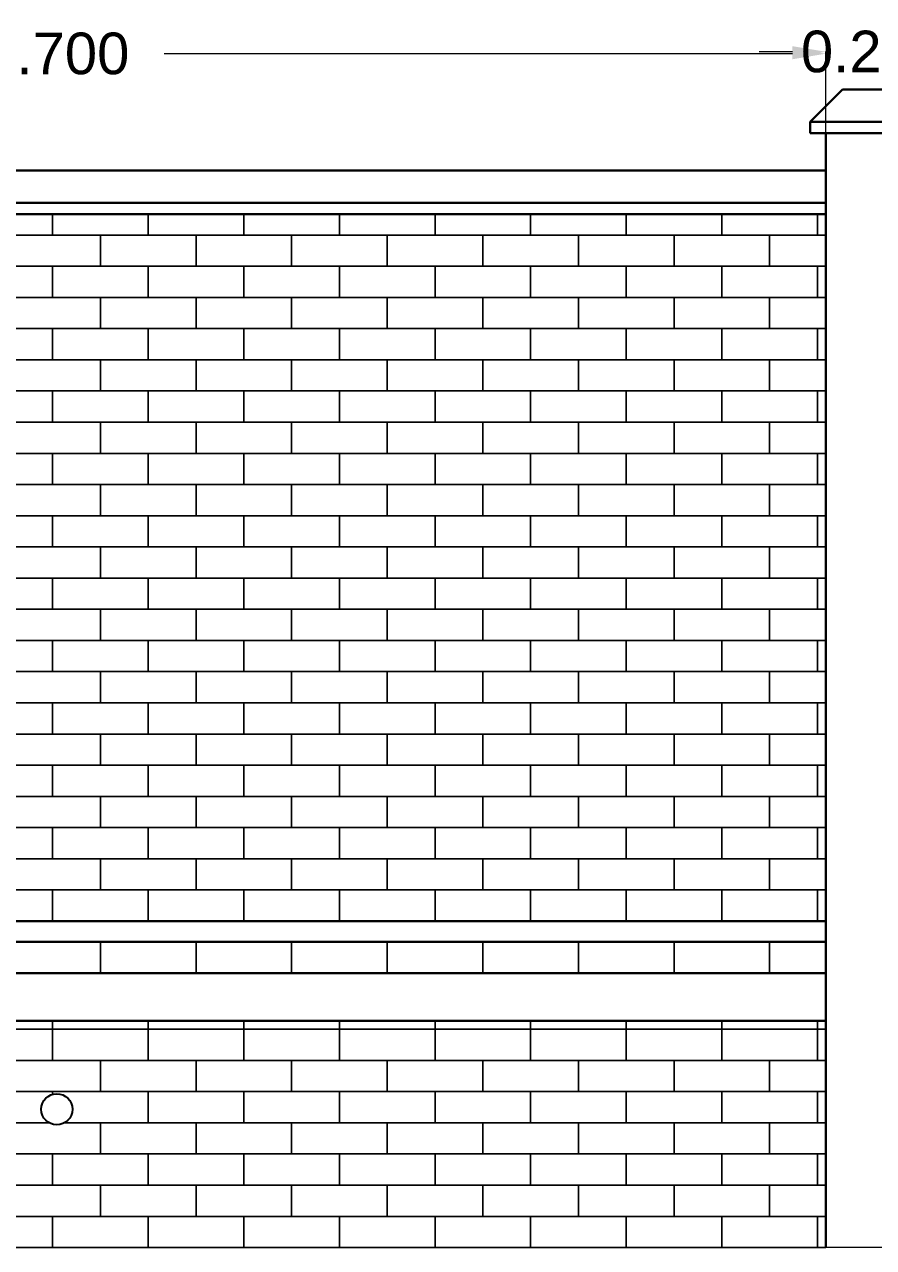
# Model space of a CAD drawing. Header units: millimetres. Extents: x 3614 to 12428, y -844 to 6844.
# Drawn here: x 5698.721 to 5700.764, y -789.498 to -786.556 of the extents above; entities that cross this region are included whole.
import ezdxf

# ---------------------------------------------------------------- set-up
doc = ezdxf.new("R2010")
doc.units = ezdxf.units.MM
doc.header["$LTSCALE"] = 40
doc.header["$MEASUREMENT"] = 0
doc.header["$PDMODE"] = 32
doc.header["$PDSIZE"] = 0.02
doc.layers.get('Defpoints').update_dxf_attribs({"linetype": 'CONTINUOUS', "lineweight": 20})
for name, color, linetype, lineweight in [('brick Hatch', 30, 'CONTINUOUS', 13), ('Dim', 220, 'CONTINUOUS', 15), ('Wall', 7, 'CONTINUOUS', 30), ('Window-Wall', 7, 'CONTINUOUS', 18)]:
    doc.layers.add(name, color=color, linetype=linetype, lineweight=lineweight)
doc.layers.add('Iel-refe', color=50, linetype='CONTINUOUS')
doc.styles.add('DIM', font='arial.ttf')
doc.styles.add('Tabrej', font='GOTHIC.TTF')
doc.dimstyles.new('Tabrej', dxfattribs={"dimtxt": 0.5, "dimasz": 0.45, "dimexe": 0.18, "dimexo": 0.0625, "dimgap": 0.09, "dimtad": 0, "dimdec": 3, "dimzin": 0, "dimdsep": 46, "dimtxsty": 'Tabrej', "dimcen": 0, "dimclrd": 256, "dimclre": 256, "dimclrt": 7, "dimaunit": 1, "dimadec": 3, "dimazin": 0, "dimtfac": 1, "dimtdec": 3, "dimtofl": 0, "dimtmove": 0, "dimatfit": 3, "dimfxl": 0, "dimtolj": 1, "dimtzin": 0, "dimlwd": -1, "dimlwe": -1, "dimarcsym": 0})

# ---------------------------------------------------------------- blocks, each defined once
blk = doc.blocks.new('*D384')
at = {"layer": 'Defpoints', "color": 0, "ltscale": 0.05, "transparency": 16777216}
for p in [(5700.649, -786.6264), (5696.949, -786.9076), (5700.649, -786.9076)]:
    blk.add_point(p, dxfattribs=at)
at = {"layer": 'Dim', "ltscale": 0.05, "transparency": 16777216}
for p, q in [((5696.949, -786.9066), (5696.949, -786.6254)), ((5697.029, -786.6264), (5698.5405, -786.6264)), ((5700.569, -786.6264), (5699.0575, -786.6264)), ((5700.649, -786.9066), (5700.649, -786.6254))]:
    blk.add_line(p, q, dxfattribs=at)
for points in [[(5697.029, -786.613), (5697.029, -786.6397), (5696.949, -786.6264)], [(5700.569, -786.613), (5700.569, -786.6397), (5700.649, -786.6264)]]:
    blk.add_solid(points, dxfattribs=at)
at = {"layer": 'Dim', "color": 7, "ltscale": 0.05, "transparency": 16777216, "insert": (5698.799, -786.6264), "char_height": 0.1, "attachment_point": 5, "style": 'DIM'}
blk.add_mtext('\\A1;3.700', dxfattribs=at)
blk = doc.blocks.new('*D385')
at = {"layer": 'Defpoints', "color": 0, "ltscale": 0.05, "transparency": 16777216}
for p in [(5700.879, -786.6217), (5700.649, -786.9076), (5700.879, -786.9076)]:
    blk.add_point(p, dxfattribs=at)
at = {"layer": 'Dim', "ltscale": 0.05, "transparency": 16777216}
for p, q in [((5700.569, -786.6217), (5700.489, -786.6217)), ((5700.649, -786.9066), (5700.649, -786.6207)), ((5700.879, -786.9066), (5700.879, -786.6207)), ((5700.959, -786.6217), (5701.039, -786.6217))]:
    blk.add_line(p, q, dxfattribs=at)
for points in [[(5700.569, -786.6084), (5700.569, -786.635), (5700.649, -786.6217)], [(5700.959, -786.6084), (5700.959, -786.635), (5700.879, -786.6217)]]:
    blk.add_solid(points, dxfattribs=at)
at = {"layer": 'Dim', "color": 7, "ltscale": 0.05, "transparency": 16777216, "insert": (5700.764, -786.6217), "char_height": 0.1, "attachment_point": 5, "style": 'DIM'}
blk.add_mtext('\\A1;0.230', dxfattribs=at)

msp = doc.modelspace()

# ---------------------------------------------------------------- linework, layer by layer
at = {"layer": 'brick Hatch'}
for points in [[(5698.559, -787.0126), (5698.559, -787.0626), (5698.789, -787.0626), (5698.789, -787.0126)], [(5698.789, -787.0126), (5698.789, -787.0626), (5699.019, -787.0626), (5699.019, -787.0126)], [(5699.019, -787.0126), (5699.019, -787.0626), (5699.249, -787.0626), (5699.249, -787.0126)], [(5699.249, -787.0126), (5699.249, -787.0626), (5699.479, -787.0626), (5699.479, -787.0126)], [(5699.479, -787.0126), (5699.479, -787.0626), (5699.709, -787.0626), (5699.709, -787.0126)], [(5699.709, -787.0126), (5699.709, -787.0626), (5699.939, -787.0626), (5699.939, -787.0126)], [(5699.939, -787.0126), (5699.939, -787.0626), (5700.169, -787.0626), (5700.169, -787.0126)], [(5700.169, -787.0126), (5700.169, -787.0626), (5700.399, -787.0626), (5700.399, -787.0126)], [(5700.399, -787.0126), (5700.399, -787.0626), (5700.629, -787.0626), (5700.629, -787.0126)], [(5700.629, -787.0126), (5700.629, -787.0626), (5700.649, -787.0626)], [(5700.649, -787.0626), (5700.514, -787.0626), (5700.514, -787.1376), (5700.649, -787.1376)], [(5700.649, -787.1376), (5700.629, -787.1376), (5700.629, -787.2126), (5700.649, -787.2126)], [(5700.649, -787.2126), (5700.514, -787.2126), (5700.514, -787.2876), (5700.649, -787.2876)], [(5700.649, -787.2876), (5700.629, -787.2876), (5700.629, -787.3626), (5700.649, -787.3626)], [(5700.649, -787.3626), (5700.514, -787.3626), (5700.514, -787.4376), (5700.649, -787.4376)], [(5700.649, -787.4376), (5700.629, -787.4376), (5700.629, -787.5126), (5700.649, -787.5126)], [(5700.649, -787.5126), (5700.514, -787.5126), (5700.514, -787.5876), (5700.649, -787.5876)], [(5700.649, -787.5876), (5700.629, -787.5876), (5700.629, -787.6626), (5700.649, -787.6626)], [(5700.649, -787.6626), (5700.514, -787.6626), (5700.514, -787.7376), (5700.649, -787.7376)], [(5700.649, -787.7376), (5700.629, -787.7376), (5700.629, -787.8126), (5700.649, -787.8126)], [(5700.649, -787.8126), (5700.514, -787.8126), (5700.514, -787.8876), (5700.649, -787.8876)], [(5700.649, -787.8876), (5700.629, -787.8876), (5700.629, -787.9626), (5700.649, -787.9626)], [(5700.649, -787.9626), (5700.514, -787.9626), (5700.514, -788.0376), (5700.649, -788.0376)], [(5700.649, -788.0376), (5700.629, -788.0376), (5700.629, -788.1126), (5700.649, -788.1126)], [(5700.649, -788.1126), (5700.514, -788.1126), (5700.514, -788.1876), (5700.649, -788.1876)], [(5700.649, -788.1876), (5700.629, -788.1876), (5700.629, -788.2626), (5700.649, -788.2626)], [(5700.649, -788.2626), (5700.514, -788.2626), (5700.514, -788.3376), (5700.649, -788.3376)], [(5700.649, -788.3376), (5700.629, -788.3376), (5700.629, -788.4126), (5700.649, -788.4126)], [(5700.649, -788.4126), (5700.514, -788.4126), (5700.514, -788.4876), (5700.649, -788.4876)], [(5700.649, -788.4876), (5700.629, -788.4876), (5700.629, -788.5626), (5700.649, -788.5626)], [(5700.649, -788.5626), (5700.514, -788.5626), (5700.514, -788.6376), (5700.649, -788.6376)], [(5700.649, -788.6376), (5700.629, -788.6376), (5700.629, -788.7126), (5700.649, -788.7126)], [(5700.649, -788.7626), (5700.514, -788.7626), (5700.514, -788.8376), (5700.649, -788.8376)], [(5698.559, -788.9526), (5698.559, -788.9726), (5698.789, -788.9726), (5698.789, -788.9526)], [(5698.559, -788.9526), (5698.559, -788.9726), (5698.789, -788.9726), (5698.789, -788.9526)], [(5698.789, -788.9526), (5698.789, -788.9726), (5699.019, -788.9726), (5699.019, -788.9526)], [(5698.789, -788.9526), (5698.789, -788.9726), (5699.019, -788.9726), (5699.019, -788.9526)], [(5699.019, -788.9526), (5699.019, -788.9726), (5699.249, -788.9726), (5699.249, -788.9526)], [(5699.019, -788.9526), (5699.019, -788.9726), (5699.249, -788.9726), (5699.249, -788.9526)], [(5699.249, -788.9526), (5699.249, -788.9726), (5699.479, -788.9726), (5699.479, -788.9526)], [(5699.249, -788.9526), (5699.249, -788.9726), (5699.479, -788.9726), (5699.479, -788.9526)], [(5699.479, -788.9526), (5699.479, -788.9726), (5699.709, -788.9726), (5699.709, -788.9526)], [(5699.479, -788.9526), (5699.479, -788.9726), (5699.709, -788.9726), (5699.709, -788.9526)], [(5699.709, -788.9526), (5699.709, -788.9726), (5699.939, -788.9726), (5699.939, -788.9526)], [(5699.709, -788.9526), (5699.709, -788.9726), (5699.939, -788.9726), (5699.939, -788.9526)], [(5699.939, -788.9526), (5699.939, -788.9726), (5700.169, -788.9726), (5700.169, -788.9526)], [(5699.939, -788.9526), (5699.939, -788.9726), (5700.169, -788.9726), (5700.169, -788.9526)], [(5700.169, -788.9526), (5700.169, -788.9726), (5700.399, -788.9726), (5700.399, -788.9526)], [(5700.169, -788.9526), (5700.169, -788.9726), (5700.399, -788.9726), (5700.399, -788.9526)], [(5700.399, -788.9526), (5700.399, -788.9726), (5700.629, -788.9726), (5700.629, -788.9526)], [(5700.399, -788.9526), (5700.399, -788.9726), (5700.629, -788.9726), (5700.629, -788.9526)], [(5700.629, -788.9526), (5700.629, -788.9726), (5700.649, -788.9726)], [(5700.629, -788.9526), (5700.629, -788.9726), (5700.649, -788.9726)], [(5700.649, -788.9726), (5700.629, -788.9726), (5700.629, -789.0476), (5700.649, -789.0476)], [(5700.649, -789.0476), (5700.514, -789.0476), (5700.514, -789.1226), (5700.649, -789.1226)], [(5698.789, -789.129), (5698.789, -789.1226), (5698.559, -789.1226), (5698.559, -789.1976), (5698.7803, -789.1976)], [(5698.8177, -789.1976), (5699.019, -789.1976), (5699.019, -789.1226), (5698.789, -789.1226), (5698.789, -789.129)], [(5700.649, -789.1226), (5700.629, -789.1226), (5700.629, -789.1976), (5700.649, -789.1976)], [(5698.7803, -789.1976), (5698.674, -789.1976), (5698.674, -789.2726), (5698.904, -789.2726), (5698.904, -789.1976), (5698.8177, -789.1976)], [(5700.649, -789.1976), (5700.514, -789.1976), (5700.514, -789.2726), (5700.649, -789.2726)], [(5700.649, -789.2726), (5700.629, -789.2726), (5700.629, -789.3476), (5700.649, -789.3476)], [(5700.649, -789.3476), (5700.514, -789.3476), (5700.514, -789.4226), (5700.649, -789.4226)], [(5700.649, -789.4226), (5700.629, -789.4226), (5700.629, -789.4976), (5700.649, -789.4976)]]:
    msp.add_lwpolyline(points, dxfattribs=at)
for points in [[(5698.904, -787.0626), (5698.674, -787.0626), (5698.674, -787.1376), (5698.904, -787.1376)], [(5699.134, -787.0626), (5698.904, -787.0626), (5698.904, -787.1376), (5699.134, -787.1376)], [(5699.364, -787.0626), (5699.134, -787.0626), (5699.134, -787.1376), (5699.364, -787.1376)], [(5699.594, -787.0626), (5699.364, -787.0626), (5699.364, -787.1376), (5699.594, -787.1376)], [(5699.824, -787.0626), (5699.594, -787.0626), (5699.594, -787.1376), (5699.824, -787.1376)], [(5700.054, -787.0626), (5699.824, -787.0626), (5699.824, -787.1376), (5700.054, -787.1376)], [(5700.284, -787.0626), (5700.054, -787.0626), (5700.054, -787.1376), (5700.284, -787.1376)], [(5700.514, -787.0626), (5700.284, -787.0626), (5700.284, -787.1376), (5700.514, -787.1376)], [(5698.789, -787.1376), (5698.559, -787.1376), (5698.559, -787.2126), (5698.789, -787.2126)], [(5699.019, -787.1376), (5698.789, -787.1376), (5698.789, -787.2126), (5699.019, -787.2126)], [(5699.249, -787.1376), (5699.019, -787.1376), (5699.019, -787.2126), (5699.249, -787.2126)], [(5699.479, -787.1376), (5699.249, -787.1376), (5699.249, -787.2126), (5699.479, -787.2126)], [(5699.709, -787.1376), (5699.479, -787.1376), (5699.479, -787.2126), (5699.709, -787.2126)], [(5699.939, -787.1376), (5699.709, -787.1376), (5699.709, -787.2126), (5699.939, -787.2126)], [(5700.169, -787.1376), (5699.939, -787.1376), (5699.939, -787.2126), (5700.169, -787.2126)], [(5700.399, -787.1376), (5700.169, -787.1376), (5700.169, -787.2126), (5700.399, -787.2126)], [(5700.629, -787.1376), (5700.399, -787.1376), (5700.399, -787.2126), (5700.629, -787.2126)], [(5698.904, -787.2126), (5698.674, -787.2126), (5698.674, -787.2876), (5698.904, -787.2876)], [(5699.134, -787.2126), (5698.904, -787.2126), (5698.904, -787.2876), (5699.134, -787.2876)], [(5699.364, -787.2126), (5699.134, -787.2126), (5699.134, -787.2876), (5699.364, -787.2876)], [(5699.594, -787.2126), (5699.364, -787.2126), (5699.364, -787.2876), (5699.594, -787.2876)], [(5699.824, -787.2126), (5699.594, -787.2126), (5699.594, -787.2876), (5699.824, -787.2876)], [(5700.054, -787.2126), (5699.824, -787.2126), (5699.824, -787.2876), (5700.054, -787.2876)], [(5700.284, -787.2126), (5700.054, -787.2126), (5700.054, -787.2876), (5700.284, -787.2876)], [(5700.514, -787.2126), (5700.284, -787.2126), (5700.284, -787.2876), (5700.514, -787.2876)], [(5698.789, -787.2876), (5698.559, -787.2876), (5698.559, -787.3626), (5698.789, -787.3626)], [(5699.019, -787.2876), (5698.789, -787.2876), (5698.789, -787.3626), (5699.019, -787.3626)], [(5699.249, -787.2876), (5699.019, -787.2876), (5699.019, -787.3626), (5699.249, -787.3626)], [(5699.479, -787.2876), (5699.249, -787.2876), (5699.249, -787.3626), (5699.479, -787.3626)], [(5699.709, -787.2876), (5699.479, -787.2876), (5699.479, -787.3626), (5699.709, -787.3626)], [(5699.939, -787.2876), (5699.709, -787.2876), (5699.709, -787.3626), (5699.939, -787.3626)], [(5700.169, -787.2876), (5699.939, -787.2876), (5699.939, -787.3626), (5700.169, -787.3626)], [(5700.399, -787.2876), (5700.169, -787.2876), (5700.169, -787.3626), (5700.399, -787.3626)], [(5700.629, -787.2876), (5700.399, -787.2876), (5700.399, -787.3626), (5700.629, -787.3626)], [(5698.904, -787.3626), (5698.674, -787.3626), (5698.674, -787.4376), (5698.904, -787.4376)], [(5699.134, -787.3626), (5698.904, -787.3626), (5698.904, -787.4376), (5699.134, -787.4376)], [(5699.364, -787.3626), (5699.134, -787.3626), (5699.134, -787.4376), (5699.364, -787.4376)], [(5699.594, -787.3626), (5699.364, -787.3626), (5699.364, -787.4376), (5699.594, -787.4376)], [(5699.824, -787.3626), (5699.594, -787.3626), (5699.594, -787.4376), (5699.824, -787.4376)], [(5700.054, -787.3626), (5699.824, -787.3626), (5699.824, -787.4376), (5700.054, -787.4376)], [(5700.284, -787.3626), (5700.054, -787.3626), (5700.054, -787.4376), (5700.284, -787.4376)], [(5700.514, -787.3626), (5700.284, -787.3626), (5700.284, -787.4376), (5700.514, -787.4376)], [(5698.789, -787.4376), (5698.559, -787.4376), (5698.559, -787.5126), (5698.789, -787.5126)], [(5699.019, -787.4376), (5698.789, -787.4376), (5698.789, -787.5126), (5699.019, -787.5126)], [(5699.249, -787.4376), (5699.019, -787.4376), (5699.019, -787.5126), (5699.249, -787.5126)], [(5699.479, -787.4376), (5699.249, -787.4376), (5699.249, -787.5126), (5699.479, -787.5126)], [(5699.709, -787.4376), (5699.479, -787.4376), (5699.479, -787.5126), (5699.709, -787.5126)], [(5699.939, -787.4376), (5699.709, -787.4376), (5699.709, -787.5126), (5699.939, -787.5126)], [(5700.169, -787.4376), (5699.939, -787.4376), (5699.939, -787.5126), (5700.169, -787.5126)], [(5700.399, -787.4376), (5700.169, -787.4376), (5700.169, -787.5126), (5700.399, -787.5126)], [(5700.629, -787.4376), (5700.399, -787.4376), (5700.399, -787.5126), (5700.629, -787.5126)], [(5698.904, -787.5126), (5698.674, -787.5126), (5698.674, -787.5876), (5698.904, -787.5876)], [(5699.134, -787.5126), (5698.904, -787.5126), (5698.904, -787.5876), (5699.134, -787.5876)], [(5699.364, -787.5126), (5699.134, -787.5126), (5699.134, -787.5876), (5699.364, -787.5876)], [(5699.594, -787.5126), (5699.364, -787.5126), (5699.364, -787.5876), (5699.594, -787.5876)], [(5699.824, -787.5126), (5699.594, -787.5126), (5699.594, -787.5876), (5699.824, -787.5876)], [(5700.054, -787.5126), (5699.824, -787.5126), (5699.824, -787.5876), (5700.054, -787.5876)], [(5700.284, -787.5126), (5700.054, -787.5126), (5700.054, -787.5876), (5700.284, -787.5876)], [(5700.514, -787.5126), (5700.284, -787.5126), (5700.284, -787.5876), (5700.514, -787.5876)], [(5698.789, -787.5876), (5698.559, -787.5876), (5698.559, -787.6626), (5698.789, -787.6626)], [(5699.019, -787.5876), (5698.789, -787.5876), (5698.789, -787.6626), (5699.019, -787.6626)], [(5699.249, -787.5876), (5699.019, -787.5876), (5699.019, -787.6626), (5699.249, -787.6626)], [(5699.479, -787.5876), (5699.249, -787.5876), (5699.249, -787.6626), (5699.479, -787.6626)], [(5699.709, -787.5876), (5699.479, -787.5876), (5699.479, -787.6626), (5699.709, -787.6626)], [(5699.939, -787.5876), (5699.709, -787.5876), (5699.709, -787.6626), (5699.939, -787.6626)], [(5700.169, -787.5876), (5699.939, -787.5876), (5699.939, -787.6626), (5700.169, -787.6626)], [(5700.399, -787.5876), (5700.169, -787.5876), (5700.169, -787.6626), (5700.399, -787.6626)], [(5700.629, -787.5876), (5700.399, -787.5876), (5700.399, -787.6626), (5700.629, -787.6626)], [(5698.904, -787.6626), (5698.674, -787.6626), (5698.674, -787.7376), (5698.904, -787.7376)], [(5699.134, -787.6626), (5698.904, -787.6626), (5698.904, -787.7376), (5699.134, -787.7376)], [(5699.364, -787.6626), (5699.134, -787.6626), (5699.134, -787.7376), (5699.364, -787.7376)], [(5699.594, -787.6626), (5699.364, -787.6626), (5699.364, -787.7376), (5699.594, -787.7376)], [(5699.824, -787.6626), (5699.594, -787.6626), (5699.594, -787.7376), (5699.824, -787.7376)], [(5700.054, -787.6626), (5699.824, -787.6626), (5699.824, -787.7376), (5700.054, -787.7376)], [(5700.284, -787.6626), (5700.054, -787.6626), (5700.054, -787.7376), (5700.284, -787.7376)], [(5700.514, -787.6626), (5700.284, -787.6626), (5700.284, -787.7376), (5700.514, -787.7376)], [(5698.789, -787.7376), (5698.559, -787.7376), (5698.559, -787.8126), (5698.789, -787.8126)], [(5699.019, -787.7376), (5698.789, -787.7376), (5698.789, -787.8126), (5699.019, -787.8126)], [(5699.249, -787.7376), (5699.019, -787.7376), (5699.019, -787.8126), (5699.249, -787.8126)], [(5699.479, -787.7376), (5699.249, -787.7376), (5699.249, -787.8126), (5699.479, -787.8126)], [(5699.709, -787.7376), (5699.479, -787.7376), (5699.479, -787.8126), (5699.709, -787.8126)], [(5699.939, -787.7376), (5699.709, -787.7376), (5699.709, -787.8126), (5699.939, -787.8126)], [(5700.169, -787.7376), (5699.939, -787.7376), (5699.939, -787.8126), (5700.169, -787.8126)], [(5700.399, -787.7376), (5700.169, -787.7376), (5700.169, -787.8126), (5700.399, -787.8126)], [(5700.629, -787.7376), (5700.399, -787.7376), (5700.399, -787.8126), (5700.629, -787.8126)], [(5698.904, -787.8126), (5698.674, -787.8126), (5698.674, -787.8876), (5698.904, -787.8876)], [(5699.134, -787.8126), (5698.904, -787.8126), (5698.904, -787.8876), (5699.134, -787.8876)], [(5699.364, -787.8126), (5699.134, -787.8126), (5699.134, -787.8876), (5699.364, -787.8876)], [(5699.594, -787.8126), (5699.364, -787.8126), (5699.364, -787.8876), (5699.594, -787.8876)], [(5699.824, -787.8126), (5699.594, -787.8126), (5699.594, -787.8876), (5699.824, -787.8876)], [(5700.054, -787.8126), (5699.824, -787.8126), (5699.824, -787.8876), (5700.054, -787.8876)], [(5700.284, -787.8126), (5700.054, -787.8126), (5700.054, -787.8876), (5700.284, -787.8876)], [(5700.514, -787.8126), (5700.284, -787.8126), (5700.284, -787.8876), (5700.514, -787.8876)], [(5698.789, -787.8876), (5698.559, -787.8876), (5698.559, -787.9626), (5698.789, -787.9626)], [(5699.019, -787.8876), (5698.789, -787.8876), (5698.789, -787.9626), (5699.019, -787.9626)], [(5699.249, -787.8876), (5699.019, -787.8876), (5699.019, -787.9626), (5699.249, -787.9626)], [(5699.479, -787.8876), (5699.249, -787.8876), (5699.249, -787.9626), (5699.479, -787.9626)], [(5699.709, -787.8876), (5699.479, -787.8876), (5699.479, -787.9626), (5699.709, -787.9626)], [(5699.939, -787.8876), (5699.709, -787.8876), (5699.709, -787.9626), (5699.939, -787.9626)], [(5700.169, -787.8876), (5699.939, -787.8876), (5699.939, -787.9626), (5700.169, -787.9626)], [(5700.399, -787.8876), (5700.169, -787.8876), (5700.169, -787.9626), (5700.399, -787.9626)], [(5700.629, -787.8876), (5700.399, -787.8876), (5700.399, -787.9626), (5700.629, -787.9626)], [(5698.904, -787.9626), (5698.674, -787.9626), (5698.674, -788.0376), (5698.904, -788.0376)], [(5699.134, -787.9626), (5698.904, -787.9626), (5698.904, -788.0376), (5699.134, -788.0376)], [(5699.364, -787.9626), (5699.134, -787.9626), (5699.134, -788.0376), (5699.364, -788.0376)], [(5699.594, -787.9626), (5699.364, -787.9626), (5699.364, -788.0376), (5699.594, -788.0376)], [(5699.824, -787.9626), (5699.594, -787.9626), (5699.594, -788.0376), (5699.824, -788.0376)], [(5700.054, -787.9626), (5699.824, -787.9626), (5699.824, -788.0376), (5700.054, -788.0376)], [(5700.284, -787.9626), (5700.054, -787.9626), (5700.054, -788.0376), (5700.284, -788.0376)], [(5700.514, -787.9626), (5700.284, -787.9626), (5700.284, -788.0376), (5700.514, -788.0376)], [(5698.789, -788.0376), (5698.559, -788.0376), (5698.559, -788.1126), (5698.789, -788.1126)], [(5699.019, -788.0376), (5698.789, -788.0376), (5698.789, -788.1126), (5699.019, -788.1126)], [(5699.249, -788.0376), (5699.019, -788.0376), (5699.019, -788.1126), (5699.249, -788.1126)], [(5699.479, -788.0376), (5699.249, -788.0376), (5699.249, -788.1126), (5699.479, -788.1126)], [(5699.709, -788.0376), (5699.479, -788.0376), (5699.479, -788.1126), (5699.709, -788.1126)], [(5699.939, -788.0376), (5699.709, -788.0376), (5699.709, -788.1126), (5699.939, -788.1126)], [(5700.169, -788.0376), (5699.939, -788.0376), (5699.939, -788.1126), (5700.169, -788.1126)], [(5700.399, -788.0376), (5700.169, -788.0376), (5700.169, -788.1126), (5700.399, -788.1126)], [(5700.629, -788.0376), (5700.399, -788.0376), (5700.399, -788.1126), (5700.629, -788.1126)], [(5698.904, -788.1126), (5698.674, -788.1126), (5698.674, -788.1876), (5698.904, -788.1876)], [(5699.134, -788.1126), (5698.904, -788.1126), (5698.904, -788.1876), (5699.134, -788.1876)], [(5699.364, -788.1126), (5699.134, -788.1126), (5699.134, -788.1876), (5699.364, -788.1876)], [(5699.594, -788.1126), (5699.364, -788.1126), (5699.364, -788.1876), (5699.594, -788.1876)], [(5699.824, -788.1126), (5699.594, -788.1126), (5699.594, -788.1876), (5699.824, -788.1876)], [(5700.054, -788.1126), (5699.824, -788.1126), (5699.824, -788.1876), (5700.054, -788.1876)], [(5700.284, -788.1126), (5700.054, -788.1126), (5700.054, -788.1876), (5700.284, -788.1876)], [(5700.514, -788.1126), (5700.284, -788.1126), (5700.284, -788.1876), (5700.514, -788.1876)], [(5698.789, -788.1876), (5698.559, -788.1876), (5698.559, -788.2626), (5698.789, -788.2626)], [(5699.019, -788.1876), (5698.789, -788.1876), (5698.789, -788.2626), (5699.019, -788.2626)], [(5699.249, -788.1876), (5699.019, -788.1876), (5699.019, -788.2626), (5699.249, -788.2626)], [(5699.479, -788.1876), (5699.249, -788.1876), (5699.249, -788.2626), (5699.479, -788.2626)], [(5699.709, -788.1876), (5699.479, -788.1876), (5699.479, -788.2626), (5699.709, -788.2626)], [(5699.939, -788.1876), (5699.709, -788.1876), (5699.709, -788.2626), (5699.939, -788.2626)], [(5700.169, -788.1876), (5699.939, -788.1876), (5699.939, -788.2626), (5700.169, -788.2626)], [(5700.399, -788.1876), (5700.169, -788.1876), (5700.169, -788.2626), (5700.399, -788.2626)], [(5700.629, -788.1876), (5700.399, -788.1876), (5700.399, -788.2626), (5700.629, -788.2626)], [(5698.904, -788.2626), (5698.674, -788.2626), (5698.674, -788.3376), (5698.904, -788.3376)], [(5699.134, -788.2626), (5698.904, -788.2626), (5698.904, -788.3376), (5699.134, -788.3376)], [(5699.364, -788.2626), (5699.134, -788.2626), (5699.134, -788.3376), (5699.364, -788.3376)], [(5699.594, -788.2626), (5699.364, -788.2626), (5699.364, -788.3376), (5699.594, -788.3376)], [(5699.824, -788.2626), (5699.594, -788.2626), (5699.594, -788.3376), (5699.824, -788.3376)], [(5700.054, -788.2626), (5699.824, -788.2626), (5699.824, -788.3376), (5700.054, -788.3376)], [(5700.284, -788.2626), (5700.054, -788.2626), (5700.054, -788.3376), (5700.284, -788.3376)], [(5700.514, -788.2626), (5700.284, -788.2626), (5700.284, -788.3376), (5700.514, -788.3376)], [(5698.789, -788.3376), (5698.559, -788.3376), (5698.559, -788.4126), (5698.789, -788.4126)], [(5699.019, -788.3376), (5698.789, -788.3376), (5698.789, -788.4126), (5699.019, -788.4126)], [(5699.249, -788.3376), (5699.019, -788.3376), (5699.019, -788.4126), (5699.249, -788.4126)], [(5699.479, -788.3376), (5699.249, -788.3376), (5699.249, -788.4126), (5699.479, -788.4126)], [(5699.709, -788.3376), (5699.479, -788.3376), (5699.479, -788.4126), (5699.709, -788.4126)], [(5699.939, -788.3376), (5699.709, -788.3376), (5699.709, -788.4126), (5699.939, -788.4126)], [(5700.169, -788.3376), (5699.939, -788.3376), (5699.939, -788.4126), (5700.169, -788.4126)], [(5700.399, -788.3376), (5700.169, -788.3376), (5700.169, -788.4126), (5700.399, -788.4126)], [(5700.629, -788.3376), (5700.399, -788.3376), (5700.399, -788.4126), (5700.629, -788.4126)], [(5698.904, -788.4126), (5698.674, -788.4126), (5698.674, -788.4876), (5698.904, -788.4876)], [(5699.134, -788.4126), (5698.904, -788.4126), (5698.904, -788.4876), (5699.134, -788.4876)], [(5699.364, -788.4126), (5699.134, -788.4126), (5699.134, -788.4876), (5699.364, -788.4876)], [(5699.594, -788.4126), (5699.364, -788.4126), (5699.364, -788.4876), (5699.594, -788.4876)], [(5699.824, -788.4126), (5699.594, -788.4126), (5699.594, -788.4876), (5699.824, -788.4876)], [(5700.054, -788.4126), (5699.824, -788.4126), (5699.824, -788.4876), (5700.054, -788.4876)], [(5700.284, -788.4126), (5700.054, -788.4126), (5700.054, -788.4876), (5700.284, -788.4876)], [(5700.514, -788.4126), (5700.284, -788.4126), (5700.284, -788.4876), (5700.514, -788.4876)], [(5698.789, -788.4876), (5698.559, -788.4876), (5698.559, -788.5626), (5698.789, -788.5626)], [(5699.019, -788.4876), (5698.789, -788.4876), (5698.789, -788.5626), (5699.019, -788.5626)], [(5699.249, -788.4876), (5699.019, -788.4876), (5699.019, -788.5626), (5699.249, -788.5626)], [(5699.479, -788.4876), (5699.249, -788.4876), (5699.249, -788.5626), (5699.479, -788.5626)], [(5699.709, -788.4876), (5699.479, -788.4876), (5699.479, -788.5626), (5699.709, -788.5626)], [(5699.939, -788.4876), (5699.709, -788.4876), (5699.709, -788.5626), (5699.939, -788.5626)], [(5700.169, -788.4876), (5699.939, -788.4876), (5699.939, -788.5626), (5700.169, -788.5626)], [(5700.399, -788.4876), (5700.169, -788.4876), (5700.169, -788.5626), (5700.399, -788.5626)], [(5700.629, -788.4876), (5700.399, -788.4876), (5700.399, -788.5626), (5700.629, -788.5626)], [(5698.904, -788.5626), (5698.674, -788.5626), (5698.674, -788.6376), (5698.904, -788.6376)], [(5699.134, -788.5626), (5698.904, -788.5626), (5698.904, -788.6376), (5699.134, -788.6376)], [(5699.364, -788.5626), (5699.134, -788.5626), (5699.134, -788.6376), (5699.364, -788.6376)], [(5699.594, -788.5626), (5699.364, -788.5626), (5699.364, -788.6376), (5699.594, -788.6376)], [(5699.824, -788.5626), (5699.594, -788.5626), (5699.594, -788.6376), (5699.824, -788.6376)], [(5700.054, -788.5626), (5699.824, -788.5626), (5699.824, -788.6376), (5700.054, -788.6376)], [(5700.284, -788.5626), (5700.054, -788.5626), (5700.054, -788.6376), (5700.284, -788.6376)], [(5700.514, -788.5626), (5700.284, -788.5626), (5700.284, -788.6376), (5700.514, -788.6376)], [(5698.789, -788.6376), (5698.559, -788.6376), (5698.559, -788.7126), (5698.789, -788.7126)], [(5699.019, -788.6376), (5698.789, -788.6376), (5698.789, -788.7126), (5699.019, -788.7126)], [(5699.249, -788.6376), (5699.019, -788.6376), (5699.019, -788.7126), (5699.249, -788.7126)], [(5699.479, -788.6376), (5699.249, -788.6376), (5699.249, -788.7126), (5699.479, -788.7126)], [(5699.709, -788.6376), (5699.479, -788.6376), (5699.479, -788.7126), (5699.709, -788.7126)], [(5699.939, -788.6376), (5699.709, -788.6376), (5699.709, -788.7126), (5699.939, -788.7126)], [(5700.169, -788.6376), (5699.939, -788.6376), (5699.939, -788.7126), (5700.169, -788.7126)], [(5700.399, -788.6376), (5700.169, -788.6376), (5700.169, -788.7126), (5700.399, -788.7126)], [(5700.629, -788.6376), (5700.399, -788.6376), (5700.399, -788.7126), (5700.629, -788.7126)], [(5698.904, -788.7626), (5698.674, -788.7626), (5698.674, -788.8376), (5698.904, -788.8376)], [(5699.134, -788.7626), (5698.904, -788.7626), (5698.904, -788.8376), (5699.134, -788.8376)], [(5699.364, -788.7626), (5699.134, -788.7626), (5699.134, -788.8376), (5699.364, -788.8376)], [(5699.594, -788.7626), (5699.364, -788.7626), (5699.364, -788.8376), (5699.594, -788.8376)], [(5699.824, -788.7626), (5699.594, -788.7626), (5699.594, -788.8376), (5699.824, -788.8376)], [(5700.054, -788.7626), (5699.824, -788.7626), (5699.824, -788.8376), (5700.054, -788.8376)], [(5700.284, -788.7626), (5700.054, -788.7626), (5700.054, -788.8376), (5700.284, -788.8376)], [(5700.514, -788.7626), (5700.284, -788.7626), (5700.284, -788.8376), (5700.514, -788.8376)], [(5698.789, -788.9726), (5698.559, -788.9726), (5698.559, -789.0476), (5698.789, -789.0476)], [(5699.019, -788.9726), (5698.789, -788.9726), (5698.789, -789.0476), (5699.019, -789.0476)], [(5699.249, -788.9726), (5699.019, -788.9726), (5699.019, -789.0476), (5699.249, -789.0476)], [(5699.479, -788.9726), (5699.249, -788.9726), (5699.249, -789.0476), (5699.479, -789.0476)], [(5699.709, -788.9726), (5699.479, -788.9726), (5699.479, -789.0476), (5699.709, -789.0476)], [(5699.939, -788.9726), (5699.709, -788.9726), (5699.709, -789.0476), (5699.939, -789.0476)], [(5700.169, -788.9726), (5699.939, -788.9726), (5699.939, -789.0476), (5700.169, -789.0476)], [(5700.399, -788.9726), (5700.169, -788.9726), (5700.169, -789.0476), (5700.399, -789.0476)], [(5700.629, -788.9726), (5700.399, -788.9726), (5700.399, -789.0476), (5700.629, -789.0476)], [(5698.904, -789.0476), (5698.674, -789.0476), (5698.674, -789.1226), (5698.904, -789.1226)], [(5699.134, -789.0476), (5698.904, -789.0476), (5698.904, -789.1226), (5699.134, -789.1226)], [(5699.364, -789.0476), (5699.134, -789.0476), (5699.134, -789.1226), (5699.364, -789.1226)], [(5699.594, -789.0476), (5699.364, -789.0476), (5699.364, -789.1226), (5699.594, -789.1226)], [(5699.824, -789.0476), (5699.594, -789.0476), (5699.594, -789.1226), (5699.824, -789.1226)], [(5700.054, -789.0476), (5699.824, -789.0476), (5699.824, -789.1226), (5700.054, -789.1226)], [(5700.284, -789.0476), (5700.054, -789.0476), (5700.054, -789.1226), (5700.284, -789.1226)], [(5700.514, -789.0476), (5700.284, -789.0476), (5700.284, -789.1226), (5700.514, -789.1226)], [(5699.249, -789.1226), (5699.019, -789.1226), (5699.019, -789.1976), (5699.249, -789.1976)], [(5699.479, -789.1226), (5699.249, -789.1226), (5699.249, -789.1976), (5699.479, -789.1976)], [(5699.709, -789.1226), (5699.479, -789.1226), (5699.479, -789.1976), (5699.709, -789.1976)], [(5699.939, -789.1226), (5699.709, -789.1226), (5699.709, -789.1976), (5699.939, -789.1976)], [(5700.169, -789.1226), (5699.939, -789.1226), (5699.939, -789.1976), (5700.169, -789.1976)], [(5700.399, -789.1226), (5700.169, -789.1226), (5700.169, -789.1976), (5700.399, -789.1976)], [(5700.629, -789.1226), (5700.399, -789.1226), (5700.399, -789.1976), (5700.629, -789.1976)], [(5699.134, -789.1976), (5698.904, -789.1976), (5698.904, -789.2726), (5699.134, -789.2726)], [(5699.364, -789.1976), (5699.134, -789.1976), (5699.134, -789.2726), (5699.364, -789.2726)], [(5699.594, -789.1976), (5699.364, -789.1976), (5699.364, -789.2726), (5699.594, -789.2726)], [(5699.824, -789.1976), (5699.594, -789.1976), (5699.594, -789.2726), (5699.824, -789.2726)], [(5700.054, -789.1976), (5699.824, -789.1976), (5699.824, -789.2726), (5700.054, -789.2726)], [(5700.284, -789.1976), (5700.054, -789.1976), (5700.054, -789.2726), (5700.284, -789.2726)], [(5700.514, -789.1976), (5700.284, -789.1976), (5700.284, -789.2726), (5700.514, -789.2726)], [(5698.789, -789.2726), (5698.559, -789.2726), (5698.559, -789.3476), (5698.789, -789.3476)], [(5699.019, -789.2726), (5698.789, -789.2726), (5698.789, -789.3476), (5699.019, -789.3476)], [(5699.249, -789.2726), (5699.019, -789.2726), (5699.019, -789.3476), (5699.249, -789.3476)], [(5699.479, -789.2726), (5699.249, -789.2726), (5699.249, -789.3476), (5699.479, -789.3476)], [(5699.709, -789.2726), (5699.479, -789.2726), (5699.479, -789.3476), (5699.709, -789.3476)], [(5699.939, -789.2726), (5699.709, -789.2726), (5699.709, -789.3476), (5699.939, -789.3476)], [(5700.169, -789.2726), (5699.939, -789.2726), (5699.939, -789.3476), (5700.169, -789.3476)], [(5700.399, -789.2726), (5700.169, -789.2726), (5700.169, -789.3476), (5700.399, -789.3476)], [(5700.629, -789.2726), (5700.399, -789.2726), (5700.399, -789.3476), (5700.629, -789.3476)], [(5698.904, -789.3476), (5698.674, -789.3476), (5698.674, -789.4226), (5698.904, -789.4226)], [(5699.134, -789.3476), (5698.904, -789.3476), (5698.904, -789.4226), (5699.134, -789.4226)], [(5699.364, -789.3476), (5699.134, -789.3476), (5699.134, -789.4226), (5699.364, -789.4226)], [(5699.594, -789.3476), (5699.364, -789.3476), (5699.364, -789.4226), (5699.594, -789.4226)], [(5699.824, -789.3476), (5699.594, -789.3476), (5699.594, -789.4226), (5699.824, -789.4226)], [(5700.054, -789.3476), (5699.824, -789.3476), (5699.824, -789.4226), (5700.054, -789.4226)], [(5700.284, -789.3476), (5700.054, -789.3476), (5700.054, -789.4226), (5700.284, -789.4226)], [(5700.514, -789.3476), (5700.284, -789.3476), (5700.284, -789.4226), (5700.514, -789.4226)], [(5698.789, -789.4226), (5698.559, -789.4226), (5698.559, -789.4976), (5698.789, -789.4976)], [(5699.019, -789.4226), (5698.789, -789.4226), (5698.789, -789.4976), (5699.019, -789.4976)], [(5699.249, -789.4226), (5699.019, -789.4226), (5699.019, -789.4976), (5699.249, -789.4976)], [(5699.479, -789.4226), (5699.249, -789.4226), (5699.249, -789.4976), (5699.479, -789.4976)], [(5699.709, -789.4226), (5699.479, -789.4226), (5699.479, -789.4976), (5699.709, -789.4976)], [(5699.939, -789.4226), (5699.709, -789.4226), (5699.709, -789.4976), (5699.939, -789.4976)], [(5700.169, -789.4226), (5699.939, -789.4226), (5699.939, -789.4976), (5700.169, -789.4976)], [(5700.399, -789.4226), (5700.169, -789.4226), (5700.169, -789.4976), (5700.399, -789.4976)], [(5700.629, -789.4226), (5700.399, -789.4226), (5700.399, -789.4976), (5700.629, -789.4976)]]:
    msp.add_lwpolyline(points, close=True, dxfattribs=at)
at = {"layer": 'Iel-refe'}
msp.add_circle((5698.799, -789.1651), 0.0375, dxfattribs=at)
at = {"layer": 'Wall'}
for p, q in [((5700.6115, -786.7901), (5700.689, -786.7126)), ((5700.6115, -786.7901), (5700.689, -786.7126)), ((5700.689, -786.7126), (5700.839, -786.7126)), ((5700.689, -786.7126), (5700.839, -786.7126)), ((5700.6115, -786.7901), (5700.9165, -786.7901)), ((5700.6115, -786.8176), (5700.6115, -786.7901)), ((5700.6115, -786.7901), (5700.9165, -786.7901)), ((5700.6115, -786.8176), (5700.6115, -786.7901)), ((5700.6115, -786.8176), (5700.9165, -786.8176)), ((5700.6115, -786.8176), (5700.9165, -786.8176)), ((5700.649, -788.8376), (5700.649, -786.8176)), ((5700.649, -788.8376), (5700.649, -786.8176)), ((5696.949, -786.9076), (5700.649, -786.9076)), ((5696.949, -786.9851), (5700.649, -786.9851)), ((5696.949, -787.0126), (5700.649, -787.0126)), ((5696.949, -788.7126), (5700.649, -788.7126)), ((5696.949, -788.7126), (5700.649, -788.7126)), ((5696.949, -788.7626), (5700.649, -788.7626)), ((5696.949, -788.8376), (5700.649, -788.8376)), ((5696.949, -788.8376), (5700.649, -788.8376)), ((5700.649, -789.4976), (5700.649, -788.8376)), ((5700.649, -789.4976), (5700.649, -788.8376)), ((5696.949, -788.9526), (5700.649, -788.9526))]:
    msp.add_line(p, q, dxfattribs=at)
at = {"layer": 'Window-Wall'}
for p, q in [((5700.649, -788.7126), (5696.949, -788.7126)), ((5700.649, -788.7126), (5696.949, -788.7126)), ((5696.949, -788.7626), (5700.649, -788.7626)), ((5721.4868, -789.4976), (5691.8312, -789.4976))]:
    msp.add_line(p, q, dxfattribs=at)

# ---------------------------------------------------------------- dimensions: what is measured, and where the dimension line sits
at = {"layer": 'Dim', "ltscale": 0.05}
dim = msp.add_linear_dim(base=(5700.649, -786.6264), p1=(5696.949, -786.9076), p2=(5700.649, -786.9076), dimstyle='Tabrej', override={"dimtxt": 0.1, "dimasz": 0.08, "dimexe": 0.001, "dimexo": 0.001, "dimpost": '\\X', "dimtxsty": 'DIM', "dimfxl": 0.18, "dimarcsym": 1}, dxfattribs=at)
dim.commit()
dim.dimension.update_dxf_attribs({"geometry": '*D384', "text_midpoint": (5698.799, -786.6264)})
dim = msp.add_linear_dim(base=(5700.879, -786.6217), p1=(5700.649, -786.9076), p2=(5700.879, -786.9076), dimstyle='Tabrej', override={"dimtxt": 0.1, "dimasz": 0.08, "dimexe": 0.001, "dimexo": 0.001, "dimpost": '\\X', "dimtxsty": 'DIM', "dimfxl": 0.18, "dimarcsym": 1}, dxfattribs=at)
dim.commit()
dim.dimension.update_dxf_attribs({"geometry": '*D385', "text_midpoint": (5700.764, -786.6217), "dimtype": 160})

doc.saveas('drawing.dxf')
